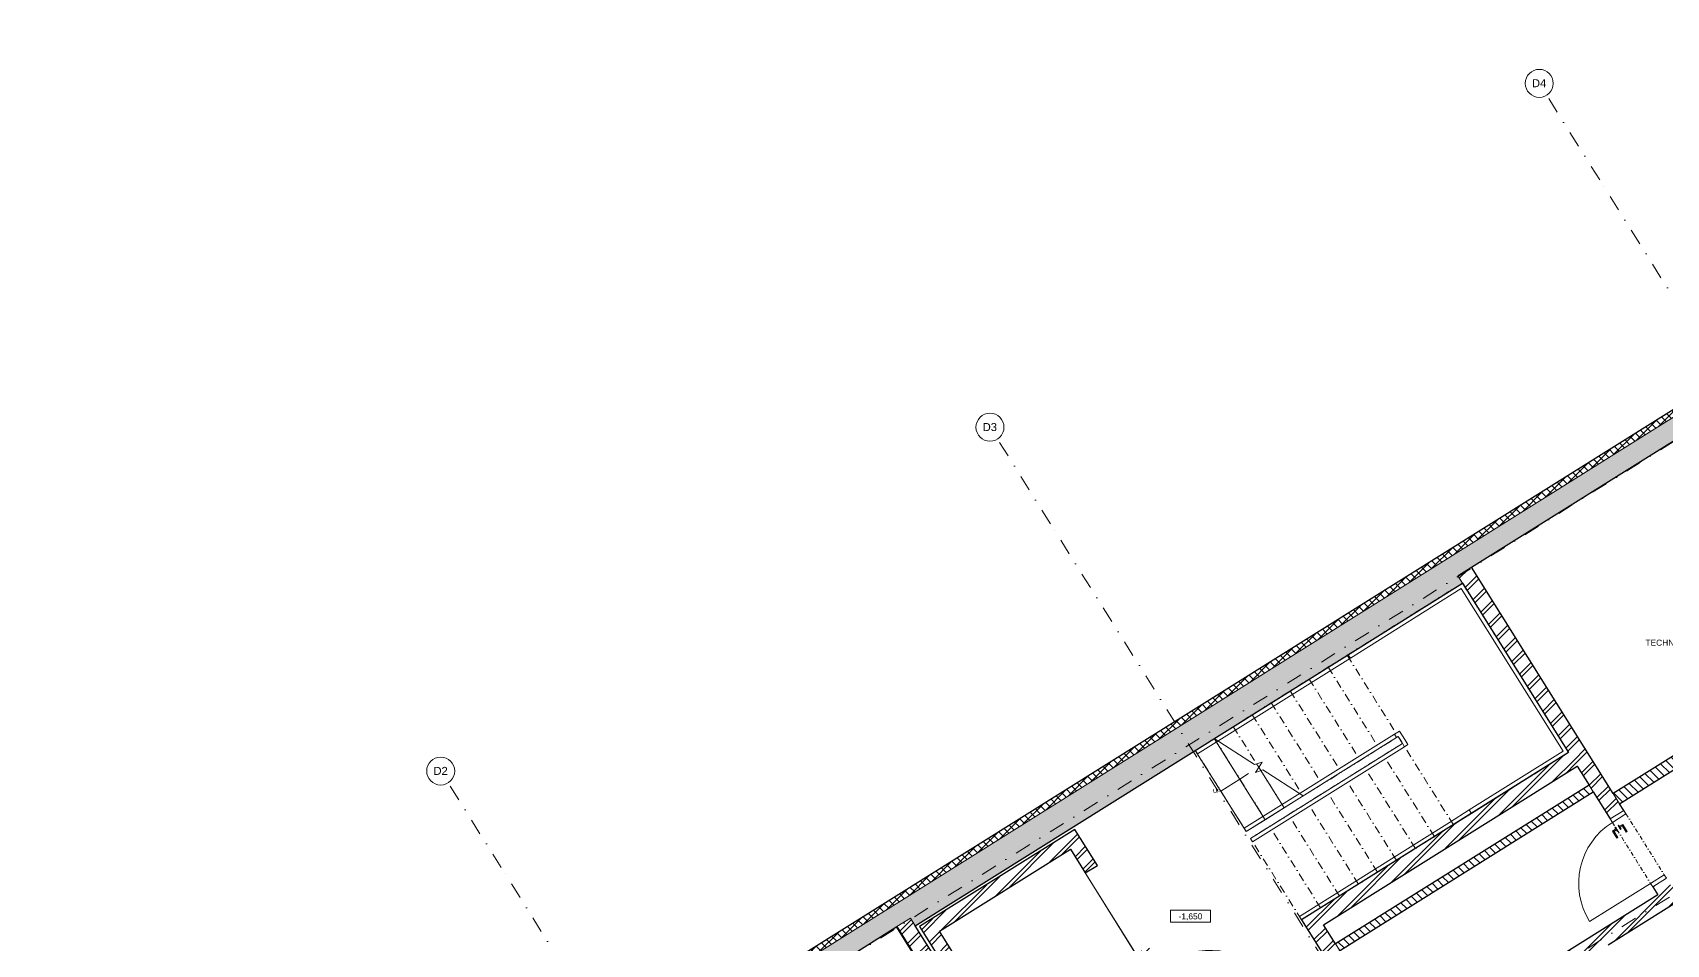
# Model space of a CAD drawing. Header units: millimetres. Extents: x -45447 to 28320, y -3247 to 72859.
# Drawn here: x -43998 to -23581, y 60215 to 71616 of the extents above; entities that cross this region are included whole.
import ezdxf

# ---------------------------------------------------------------- set-up
doc = ezdxf.new("R2010")
doc.units = ezdxf.units.MM
for name, pattern in [('HA_DashDot_10mm-S3mm', [500, 200, -150, 0, -150]), ('HA_DashDot_2_2mm-S0_6mm', [110, 50, -30, 0, -30]), ('HA_DashDot_4mm-S1mm', [200, 100, -50, 0, -50])]:
    doc.linetypes.add(name, pattern=pattern)
for name, color, linetype, lineweight in [('-UNDERLAY_A-AREA-____-IDEN', 252, 'Continuous', 9), ('-UNDERLAY_A-DOOR-____-OTLN', 252, 'Continuous', 9), ('-UNDERLAY_A-DOOR-FRAM-MCUT', 252, 'Continuous', 9), ('-UNDERLAY_A-FLOR-____-OTLN', 252, 'Continuous', 9), ('-UNDERLAY_A-FLOR-HRAL-OTLN', 252, 'Continuous', 9), ('-UNDERLAY_A-GENM-____-OTLN', 252, 'Continuous', 9), ('-UNDERLAY_A-WALL-____-MCUT', 252, 'Continuous', 9), ('-UNDERLAY_A-WALL-____-PATT', 252, 'Continuous', 25), ('-UNDERLAY_G-____-____-DIMS', 252, 'Continuous', 5), ('-UNDERLAY_I-WALL-____-MCUT', 252, 'Continuous', 25), ('-UNDERLAY_S-GRID-____-IDEN', 252, 'Continuous', 9), ('-UNDERLAY_S-GRID-____-OTLN', 252, 'Continuous', 5), ('-UNDERLAY_S-STRS-____-IDEN', 252, 'Continuous', 5), ('-UNDERLAY_S-STRS-____-MBND', 252, 'HA_DashDot_4mm-S1mm', 9), ('-UNDERLAY_S-STRS-____-OTLN', 252, 'Continuous', 9), ('A-DOOR-____-MCUT', 252, 'HA_DashDot_2_2mm-S0_6mm', 9), ('A-DOOR-____-OTLN', 252, 'Continuous', 9)]:
    doc.layers.add(name, color=color, linetype=linetype, lineweight=lineweight)
doc.styles.add('Arial', font='arial.ttf', dxfattribs={"height": 50})
doc.styles.add('Arial_1', font='arial.ttf', dxfattribs={"height": 100})
doc.styles.add('Arial_2', font='arial.ttf', dxfattribs={"height": 75})
pattern_1 = [(45, (0, 0), (0, 106.06602), [75, -75]), (135, (0, 56.066), (-106.06602, 7e-15), [75, -75])]
pattern_2 = [(45, (0, 0), (-125.7236, 125.7236), []), (45, (0, 190.5), (-125.7236, 125.7236), [])]
pattern_3 = [(135, (0, 0), (-53.03301, -53.03301), [])]
pattern_4 = [(45, (0, 0), (-53.03301, 53.03301), []), (135, (0, 0), (-53.03301, -53.03301), [])]

# ---------------------------------------------------------------- blocks, each defined once
blk = doc.blocks.new('Top Rail Type - Top Rail_Internal_-1403873-1PP')
at = {"layer": '-UNDERLAY_A-FLOR-HRAL-OTLN'}
for p, q in [((-26980, 62843), (-28857, 61667)), ((-26953, 62800), (-28831, 61624)), ((-28777, 61539), (-26879, 62728)), ((-28751, 61496), (-26852, 62686)), ((-26916, 62882), (-26980, 62843)), ((-26980, 62843), (-26953, 62800)), ((-26932, 62813), (-26953, 62800)), ((-26892, 62750), (-26932, 62813)), ((-26850, 62776), (-26916, 62882)), ((-26852, 62686), (-26892, 62750)), ((-26852, 62686), (-26810, 62712)), ((-26810, 62712), (-26852, 62686)), ((-26810, 62712), (-26850, 62776)), ((-28857, 61667), (-28831, 61624)), ((-28777, 61539), (-28751, 61496))]:
    blk.add_line(p, q, dxfattribs=at)
blk = doc.blocks.new('Top Rail Type - Top Rail_Internal_-1403890-1PP')
at = {"layer": '-UNDERLAY_A-FLOR-HRAL-OTLN'}
for p, q in [((-26129, 64732), (-27557, 63837)), ((-24802, 62614), (-26129, 64732)), ((-26145, 64663), (-27530, 63795)), ((-24871, 62629), (-26145, 64663)), ((-27557, 63837), (-29467, 62640)), ((-27530, 63795), (-29441, 62598)), ((-27557, 63837), (-27530, 63795)), ((-29467, 62640), (-29441, 62598)), ((-26044, 61895), (-24871, 62629)), ((-26017, 61852), (-24802, 62614)), ((-26291, 61740), (-26044, 61895)), ((-26017, 61852), (-26044, 61895)), ((-28167, 60565), (-26291, 61740)), ((-28141, 60522), (-26265, 61697)), ((-26265, 61697), (-26017, 61852)), ((-28167, 60565), (-28141, 60522))]:
    blk.add_line(p, q, dxfattribs=at)
blk = doc.blocks.new('HA_DR_Single_Swing_Solid - In_900x1970_SKLEP-1383690-1PP')
at = {"layer": '-UNDERLAY_A-DOOR-FRAM-MCUT'}
for p, q in [((-450, 100), (-500, 100)), ((-500, 100), (-500, -100)), ((-450, -100), (-450, 100)), ((500, 100), (450, 100)), ((450, 100), (450, -100)), ((500, -100), (500, 100)), ((-500, -100), (-450, -100)), ((450, -100), (500, -100))]:
    blk.add_line(p, q, dxfattribs=at)
at = {"layer": 'A-DOOR-____-MCUT'}
for p, q in [((-450, 100), (450, 100)), ((-450, -100), (450, -100))]:
    blk.add_line(p, q, dxfattribs=at)
at = {"layer": 'A-DOOR-____-OTLN'}
for p, q in [((-380, -52), (-320, -52)), ((-380, -52), (-380, -60)), ((-320, -60), (-380, -60)), ((-380, -100), (-320, -100)), ((-380, -100), (-380, -108)), ((-320, -108), (-380, -108)), ((-358, -3), (-358, -52)), ((-255, -3), (-358, -3)), ((-358, -108), (-358, -158)), ((-358, -158), (-255, -158)), ((-343, -52), (-343, -18)), ((-343, -18), (-255, -18)), ((-343, -143), (-343, -108)), ((-255, -143), (-343, -143)), ((-320, -60), (-320, -52)), ((-320, -108), (-320, -100)), ((-255, -3), (-255, -18)), ((-255, -143), (-255, -158))]:
    blk.add_line(p, q, dxfattribs=at)
at = {"layer": 'A-DOOR-____-OTLN', "lineweight": 5}
blk.add_line((450, -1000), (450, -100), dxfattribs=at)
blk.add_arc((450, -100), 900, 180, 270, dxfattribs=at)
at = {"layer": 'A-DOOR-____-OTLN'}
for points in [[(-343, -18), (-343, -18), (-343, -17), (-343, -17), (-343, -17), (-344, -16), (-344, -16), (-345, -15), (-345, -15), (-346, -14), (-347, -13), (-347, -13), (-348, -12), (-348, -12), (-349, -11), (-349, -11), (-350, -10), (-350, -10), (-350, -10), (-351, -9), (-351, -9), (-352, -8), (-352, -8), (-353, -7), (-353, -7), (-354, -6), (-354, -6), (-355, -5), (-355, -5), (-356, -4), (-356, -4), (-357, -3), (-357, -3), (-357, -3), (-358, -3), (-358, -3)], [(-358, -158), (-358, -158), (-357, -157), (-357, -157), (-357, -157), (-356, -156), (-356, -156), (-355, -155), (-355, -155), (-354, -154), (-353, -153), (-353, -153), (-352, -152), (-352, -152), (-351, -151), (-351, -151), (-350, -150), (-350, -150), (-350, -150), (-349, -149), (-349, -149), (-348, -148), (-348, -148), (-347, -147), (-347, -147), (-346, -146), (-346, -146), (-345, -145), (-345, -145), (-344, -144), (-344, -144), (-343, -143), (-343, -143), (-343, -143), (-343, -143), (-343, -143)]]:
    blk.add_open_spline(points, degree=3, knots=[0, 0, 0, 0, 0.083333, 0.125, 0.166667, 0.208333, 0.229167, 0.25, 0.291667, 0.333333, 0.354167, 0.375, 0.395833, 0.416667, 0.4375, 0.458333, 0.479167, 0.5, 0.520833, 0.541667, 0.5625, 0.583333, 0.604167, 0.625, 0.645833, 0.666667, 0.6875, 0.708333, 0.75, 0.770833, 0.791667, 0.833333, 0.875, 0.916667, 1, 1, 1, 1], dxfattribs=at)
blk = doc.blocks.new('HA_GM_Shaft_Rectangle _1_ - Default-1408914-1PP')
at = {"layer": '-UNDERLAY_A-GENM-____-OTLN'}
for p, q in [((0, -280), (0, 0)), ((0, 0), (3740, 0)), ((3740, 0), (3740, -280)), ((3740, -280), (0, -280))]:
    blk.add_line(p, q, dxfattribs=at)
blk = doc.blocks.new('HA_GM_Shaft_Rectangle _1_ - Default-1428495-1PP')
at = {"layer": '-UNDERLAY_A-GENM-____-OTLN'}
for p, q in [((0, -1600), (0, 0)), ((0, 0), (1930, 0)), ((1930, 0), (1930, -1600)), ((1930, -1600), (0, -1600))]:
    blk.add_line(p, q, dxfattribs=at)
blk = doc.blocks.new('HA_DR_Single_Swing_Solid - In_900x2100_sklenene-1432655-1PP')
at = {"layer": '-UNDERLAY_A-DOOR-FRAM-MCUT'}
for p, q in [((-450, 50), (-500, 50)), ((-500, 50), (-500, -50)), ((-450, -50), (-450, 50)), ((500, 50), (450, 50)), ((450, 50), (450, -50)), ((500, -50), (500, 50)), ((-500, -50), (-450, -50)), ((450, -50), (500, -50))]:
    blk.add_line(p, q, dxfattribs=at)
at = {"layer": 'A-DOOR-____-MCUT'}
for p, q in [((-450, 50), (450, 50)), ((-450, -50), (450, -50))]:
    blk.add_line(p, q, dxfattribs=at)
at = {"layer": 'A-DOOR-____-OTLN'}
for p, q in [((-358, 47), (-358, -2)), ((-255, 47), (-358, 47)), ((-343, -2), (-343, 32)), ((-343, 32), (-255, 32)), ((-255, 47), (-255, 32)), ((-380, -2), (-320, -2)), ((-380, -2), (-380, -10)), ((-320, -10), (-380, -10)), ((-380, -50), (-320, -50)), ((-380, -50), (-380, -58)), ((-320, -58), (-380, -58)), ((-358, -58), (-358, -108)), ((-358, -108), (-255, -108)), ((-343, -93), (-343, -58)), ((-255, -93), (-343, -93)), ((-320, -10), (-320, -2)), ((-320, -58), (-320, -50)), ((-255, -93), (-255, -108))]:
    blk.add_line(p, q, dxfattribs=at)
at = {"layer": 'A-DOOR-____-OTLN', "lineweight": 5}
blk.add_line((450, -950), (450, -50), dxfattribs=at)
blk.add_arc((450, -50), 900, 180, 270, dxfattribs=at)
at = {"layer": 'A-DOOR-____-OTLN'}
for points in [[(-343, 32), (-343, 32), (-343, 33), (-343, 33), (-343, 33), (-344, 34), (-344, 34), (-345, 35), (-345, 35), (-346, 36), (-347, 37), (-347, 37), (-348, 38), (-348, 38), (-349, 39), (-349, 39), (-350, 40), (-350, 40), (-350, 40), (-351, 41), (-351, 41), (-352, 42), (-352, 42), (-353, 43), (-353, 43), (-354, 44), (-354, 44), (-355, 45), (-355, 45), (-356, 46), (-356, 46), (-357, 47), (-357, 47), (-357, 47), (-358, 47), (-358, 47)], [(-358, -108), (-358, -108), (-357, -107), (-357, -107), (-357, -107), (-356, -106), (-356, -106), (-355, -105), (-355, -105), (-354, -104), (-353, -103), (-353, -103), (-352, -102), (-352, -102), (-351, -101), (-351, -101), (-350, -100), (-350, -100), (-350, -100), (-349, -99), (-349, -99), (-348, -98), (-348, -98), (-347, -97), (-347, -97), (-346, -96), (-346, -96), (-345, -95), (-345, -95), (-344, -94), (-344, -94), (-343, -93), (-343, -93), (-343, -93), (-343, -93), (-343, -93)]]:
    blk.add_open_spline(points, degree=3, knots=[0, 0, 0, 0, 0.083333, 0.125, 0.166667, 0.208333, 0.229167, 0.25, 0.291667, 0.333333, 0.354167, 0.375, 0.395833, 0.416667, 0.4375, 0.458333, 0.479167, 0.5, 0.520833, 0.541667, 0.5625, 0.583333, 0.604167, 0.625, 0.645833, 0.666667, 0.6875, 0.708333, 0.75, 0.770833, 0.791667, 0.833333, 0.875, 0.916667, 1, 1, 1, 1], dxfattribs=at)
blk = doc.blocks.new('Grid - Radius 3_5mm-353793-1PP')
at = {"layer": '-UNDERLAY_S-GRID-____-IDEN'}
blk.add_circle((0, 0), 3.5, dxfattribs=at)
blk = doc.blocks.new('Spot Elevations - Generic-448778-1PP')
at = {"layer": '-UNDERLAY_G-____-____-DIMS', "lineweight": 9}
for p, q in [((-5, 0), (-5, 3)), ((-5, 3), (5, 3)), ((5, 0), (-5, 0)), ((5, 3), (5, 0))]:
    blk.add_line(p, q, dxfattribs=at)

msp = doc.modelspace()

# ---------------------------------------------------------------- hatches: boundary and pattern name
at = {"layer": '-UNDERLAY_A-WALL-____-PATT', "lineweight": 5}
h = msp.add_hatch(dxfattribs=at)
h.set_pattern_fill('FP_15', color=256, style=0, pattern_type=2)
h.set_pattern_definition(pattern_4)
h.paths.add_polyline_path([(-33337, 60642), (-17896, 70314), (-17938, 70382), (-33379, 60710)])
h = msp.add_hatch(dxfattribs=at)
h.set_pattern_fill('FP_2', color=256, style=0, pattern_type=2)
h.set_pattern_definition(pattern_1)
h.paths.add_polyline_path([(-26187, 64825), (-17975, 69969), (-18107, 70181), (-26320, 65037)])
h = msp.add_hatch(dxfattribs=at)
h.set_pattern_fill('FP_3', color=256, style=0, pattern_type=2)
h.set_pattern_definition(pattern_3)
h.paths.add_polyline_path([(-24165, 61974), (-21758, 63481), (-21838, 63609), (-24245, 62101), (-24239, 62092)])
h.paths.add_polyline_path([(-20995, 63959), (-19088, 65154), (-19168, 65281), (-21075, 64086), (-21038, 64027)])
h = msp.add_hatch(dxfattribs=at)
h.set_pattern_fill('FP_2', color=256, style=0, pattern_type=2)
h.set_pattern_definition(pattern_1)
h.paths.add_polyline_path([(-32968, 60448), (-26129, 64732), (-26320, 65037), (-33159, 60754), (-33026, 60542)])
h = msp.add_hatch(dxfattribs=at)
h.set_pattern_fill('FP_1', color=256, style=0, pattern_type=2)
h.set_pattern_definition(pattern_2)
h.paths.add_polyline_path([(-23687, 60834), (-23517, 60940), (-23581, 61042), (-23750, 60936)])
h.paths.add_polyline_path([(-24281, 61783), (-24112, 61889), (-26017, 64932), (-26187, 64825), (-24297, 61808)])
h = msp.add_hatch(dxfattribs=at)
h.set_pattern_fill('FP_1', color=256, style=0, pattern_type=2)
h.set_pattern_definition(pattern_2)
h.paths.add_polyline_path([(-26945, 58557), (-20165, 62804), (-20271, 62973), (-27051, 58727), (-27022, 58681)])
h = msp.add_hatch(dxfattribs=at)
h.set_pattern_fill('FP_1', color=256, style=0, pattern_type=2)
h.set_pattern_definition(pattern_2)
h.paths.add_polyline_path([(-28034, 60353), (-24695, 62444), (-24802, 62614), (-28141, 60522)])
h = msp.add_hatch(dxfattribs=at)
h.set_pattern_fill('FP_3', color=256, style=0, pattern_type=2)
h.set_pattern_definition(pattern_3)
h.paths.add_polyline_path([(-27663, 60137), (-24494, 62122), (-24547, 62207), (-27716, 60221)])
h = msp.add_hatch(dxfattribs=at)
h.set_pattern_fill('FP_1', color=256, style=0, pattern_type=2)
h.set_pattern_definition(pattern_2)
h.paths.add_polyline_path([(-32817, 60283), (-30876, 61499), (-30972, 61651), (-32913, 60436)])
h = msp.add_hatch(dxfattribs=at)
h.set_pattern_fill('FP_1', color=256, style=0, pattern_type=2)
h.set_pattern_definition(pattern_2)
h.paths.add_polyline_path([(-30084, 59895), (-29931, 59990), (-30054, 60185), (-30206, 60090), (-30180, 60047)])
h.paths.add_polyline_path([(-30843, 61107), (-30691, 61202), (-30876, 61499), (-31029, 61403)])
h = msp.add_hatch(dxfattribs=at)
h.set_pattern_fill('FP_15', color=256, style=0, pattern_type=2)
h.set_pattern_definition(pattern_4)
h.paths.add_polyline_path([(-41473, 55546), (-33337, 60642), (-33379, 60710), (-41515, 55614)])
h = msp.add_hatch(dxfattribs=at)
h.set_pattern_fill('FP_2', color=256, style=0, pattern_type=2)
h.set_pattern_definition(pattern_1)
h.paths.add_polyline_path([(-41128, 55467), (-33026, 60542), (-33159, 60754), (-41261, 55679)])
h = msp.add_hatch(dxfattribs=at)
h.set_pattern_fill('FP_1', color=256, style=0, pattern_type=2)
h.set_pattern_definition(pattern_2)
h.paths.add_polyline_path([(-30695, 56444), (-30526, 56550), (-33026, 60542), (-33196, 60436), (-31384, 57543)])
h = msp.add_hatch(dxfattribs=at)
h.set_pattern_fill('FP_1', color=256, style=0, pattern_type=2)
h.set_pattern_definition(pattern_2)
h.paths.add_polyline_path([(-27833, 60031), (-27663, 60137), (-27865, 60459), (-28034, 60353), (-27886, 60115)])
h = msp.add_hatch(dxfattribs=at)
h.set_pattern_fill('FP_1', color=256, style=0, pattern_type=2)
h.set_pattern_definition(pattern_2)
h.paths.add_polyline_path([(-31968, 58927), (-31815, 59023), (-32665, 60379), (-32817, 60283), (-32526, 59818)])

# ---------------------------------------------------------------- linework, layer by layer
at = {"layer": '-UNDERLAY_A-FLOR-____-OTLN'}
for p, q in [((-30843, 61107), (-30206, 60090)), ((-33204, 60430), (-30704, 56439))]:
    msp.add_line(p, q, dxfattribs=at)
at = {"layer": '-UNDERLAY_A-WALL-____-MCUT', "lineweight": 25}
msp.add_line((-17870, 70424), (-41583, 55572), dxfattribs=at)
at = {"layer": '-UNDERLAY_A-WALL-____-MCUT'}
for p, q in [((-17896, 70314), (-41473, 55546)), ((-26017, 64932), (-26187, 64825)), ((-26129, 64732), (-26187, 64825)), ((-24494, 62122), (-24547, 62207)), ((-24245, 62101), (-24165, 61974)), ((-33026, 60542), (-33196, 60436)), ((-33026, 60542), (-32968, 60448)), ((-27716, 60221), (-27663, 60137))]:
    msp.add_line(p, q, dxfattribs=at)
at = {"layer": '-UNDERLAY_I-WALL-____-MCUT'}
for p, q in [((-26017, 64932), (-22806, 66943)), ((-24245, 62101), (-26017, 64932)), ((-32968, 60448), (-26129, 64732)), ((-26129, 64732), (-24802, 62614)), ((-21838, 63609), (-24245, 62101)), ((-24165, 61974), (-21758, 63481)), ((-24802, 62614), (-28141, 60522)), ((-27865, 60459), (-24695, 62444)), ((-24695, 62444), (-24547, 62207)), ((-28426, 59659), (-24494, 62122)), ((-24547, 62207), (-27716, 60221)), ((-24494, 62122), (-24281, 61783)), ((-24112, 61889), (-24165, 61974)), ((-30972, 61651), (-32913, 60436)), ((-30691, 61202), (-30972, 61651)), ((-32665, 60379), (-31029, 61403)), ((-31029, 61403), (-30843, 61107)), ((-30843, 61107), (-30691, 61202)), ((-24309, 60208), (-23123, 60951)), ((-23750, 60936), (-23687, 60834)), ((-23687, 60834), (-27581, 58395)), ((-34988, 59313), (-33196, 60436)), ((-33196, 60436), (-30695, 56444)), ((-31885, 58720), (-32968, 60448)), ((-32913, 60436), (-31872, 58775)), ((-28141, 60522), (-27886, 60115)), ((-27716, 60221), (-27865, 60459)), ((-31815, 59023), (-32665, 60379))]:
    msp.add_line(p, q, dxfattribs=at)
at = {"layer": '-UNDERLAY_S-GRID-____-OTLN', "linetype": 'HA_DashDot_10mm-S3mm', "lineweight": 9}
for p, q in [((-43998, 53657), (-15326, 71616)), ((-24413, 69774), (-25077, 70833)), ((-14622, 54142), (-24413, 69774)), ((-41936, 49285), (-12778, 67548)), ((-31278, 65474), (-31941, 66534)), ((-21486, 49842), (-31278, 65474)), ((-38142, 61175), (-38806, 62234)), ((-28351, 45542), (-38142, 61175))]:
    msp.add_line(p, q, dxfattribs=at)
at = {"layer": '-UNDERLAY_S-STRS-____-MBND'}
for p, q in [((-26129, 64732), (-27569, 63830)), ((-24802, 62614), (-26129, 64732)), ((-28891, 63002), (-27569, 63830)), ((-27569, 63830), (-26932, 62813)), ((-27569, 63830), (-26932, 62813)), ((-28044, 63533), (-27407, 62516)), ((-28044, 63533), (-27407, 62516)), ((-27807, 63681), (-27170, 62664)), ((-27807, 63681), (-27170, 62664)), ((-28281, 63384), (-27644, 62367)), ((-28281, 63384), (-27644, 62367)), ((-28518, 63235), (-27882, 62218)), ((-28518, 63235), (-27882, 62218)), ((-28993, 62938), (-28701, 62472)), ((-28993, 62938), (-28701, 62472)), ((-28756, 63087), (-28119, 62070)), ((-28756, 63087), (-28119, 62070)), ((-26879, 62728), (-28778, 61539)), ((-28119, 62070), (-26932, 62813)), ((-26932, 62813), (-26879, 62728)), ((-26242, 61711), (-26879, 62728)), ((-26242, 61711), (-26879, 62728)), ((-26480, 61563), (-27117, 62579)), ((-26480, 61563), (-27117, 62579)), ((-26242, 61711), (-24802, 62614)), ((-28675, 62430), (-28648, 62387)), ((-28675, 62430), (-28648, 62387)), ((-26954, 61265), (-27591, 62282)), ((-26954, 61265), (-27591, 62282)), ((-26717, 61414), (-27354, 62431)), ((-26717, 61414), (-27354, 62431)), ((-27191, 61117), (-27828, 62134)), ((-27191, 61117), (-27828, 62134)), ((-27429, 60968), (-28066, 61985)), ((-27429, 60968), (-28066, 61985)), ((-27903, 60671), (-28540, 61688)), ((-27903, 60671), (-28540, 61688)), ((-27666, 60819), (-28303, 61836)), ((-27666, 60819), (-28303, 61836)), ((-26242, 61711), (-28141, 60522)), ((-28141, 60522), (-28778, 61539))]:
    msp.add_line(p, q, dxfattribs=at)
at = {"layer": '-UNDERLAY_S-STRS-____-MBND', "linetype": 'Continuous', "lineweight": 5}
for p, q in [((-28727, 62464), (-29230, 62790)), ((-28632, 62495), (-28727, 62464)), ((-28717, 62364), (-28632, 62495)), ((-28622, 62396), (-28717, 62364)), ((-28119, 62070), (-28622, 62396))]:
    msp.add_line(p, q, dxfattribs=at)
at = {"layer": '-UNDERLAY_S-STRS-____-OTLN', "linetype": 'HA_DashDot_4mm-S1mm'}
for p, q in [((-29230, 62789), (-28593, 61772)), ((-29468, 62641), (-28831, 61624)), ((-28701, 62472), (-28675, 62430)), ((-28648, 62387), (-28356, 61921))]:
    msp.add_line(p, q, dxfattribs=at)
at = {"layer": '-UNDERLAY_S-STRS-____-OTLN'}
for p, q in [((-29230, 62789), (-28593, 61772)), ((-29468, 62641), (-28831, 61624)), ((-28701, 62472), (-28675, 62430)), ((-28648, 62387), (-28356, 61921)), ((-28356, 61921), (-28119, 62070)), ((-28593, 61772), (-28356, 61921)), ((-28831, 61624), (-28593, 61772))]:
    msp.add_line(p, q, dxfattribs=at)
at = {"layer": '-UNDERLAY_S-STRS-____-OTLN', "lineweight": 5}
for p, q in [((-29149, 62132), (-28912, 62281)), ((-28912, 62281), (-28802, 62350))]:
    msp.add_line(p, q, dxfattribs=at)

# ---------------------------------------------------------------- block references
at = {"layer": '-UNDERLAY_A-DOOR-____-OTLN'}
for name, p, rotation in [('HA_DR_Single_Swing_Solid - In_900x1970_SKLEP-1383690-1PP', (-23931, 61412), 302.0612494774555), ('HA_DR_Single_Swing_Solid - In_900x2100_sklenene-1432655-1PP', (-28876, 59436), 212.0612494774556)]:
    msp.add_blockref(name, p, dxfattribs=dict(at, rotation=rotation))
at = {"layer": '-UNDERLAY_A-FLOR-HRAL-OTLN'}
for name in ['Top Rail Type - Top Rail_Internal_-1403890-1PP', 'Top Rail Type - Top Rail_Internal_-1403873-1PP']:
    msp.add_blockref(name, (0, 0), dxfattribs=at)
at = {"layer": '-UNDERLAY_A-GENM-____-OTLN', "lineweight": 5, "rotation": 32.06124947745553}
for name, p in [('HA_GM_Shaft_Rectangle _1_ - Default-1408914-1PP', (-27865, 60459)), ('HA_GM_Shaft_Rectangle _1_ - Default-1428495-1PP', (-32665, 60379))]:
    msp.add_blockref(name, p, dxfattribs=at)
at = {"layer": '-UNDERLAY_G-____-____-DIMS', "lineweight": 9, "xscale": 49.99999999999998, "yscale": 49.99999999999998, "zscale": 49.99999999999998}
msp.add_blockref('Spot Elevations - Generic-448778-1PP', (-29529, 60491), dxfattribs=at)
at = {"layer": '-UNDERLAY_S-GRID-____-IDEN', "xscale": 49.99999999999998, "yscale": 49.99999999999998, "zscale": 49.99999999999998}
for p, rotation in [((-25169, 70982), 32.06124947745569), ((-32034, 66682), 32.06124947745571), ((-38899, 62382), 32.06124947745571)]:
    msp.add_blockref('Grid - Radius 3_5mm-353793-1PP', p, dxfattribs=dict(at, rotation=rotation))

# ---------------------------------------------------------------- texts
at = {"layer": '-UNDERLAY_A-AREA-____-IDEN', "lineweight": 5, "insert": (-23842, 64025), "char_height": 75, "width": 1427, "attachment_point": 1, "style": 'Arial_2'}
msp.add_mtext('TECHNICKÁ MÍSTNOST', dxfattribs=at)
at = {"layer": '-UNDERLAY_S-GRID-____-IDEN', "lineweight": 5, "char_height": 100, "width": 220.46, "attachment_point": 1, "style": 'Arial_1'}
for s, insert in [('D4', (-25260, 71034)), ('D3', (-32125, 66734)), ('D2', (-38989, 62434))]:
    msp.add_mtext(s, dxfattribs=dict(at, insert=insert))
at = {"layer": '-UNDERLAY_S-STRS-____-IDEN', "insert": (-29246, 62158), "char_height": 50, "width": 115.84, "attachment_point": 1, "line_spacing_factor": 0.941778, "style": 'Arial'}
msp.add_mtext('UP', dxfattribs=at)

# ---------------------------------------------------------------- next in the draw order: texts
at = {"layer": '-UNDERLAY_G-____-____-DIMS', "lineweight": 9, "insert": (-29677, 60602), "char_height": 75, "width": 355.35, "attachment_point": 1, "line_spacing_factor": 0.941778, "style": 'Arial_2', "bg_fill": 3, "box_fill_scale": 1.25, "bg_fill_color": 256, "bg_fill_true_color": 13158600, "bg_fill_transparency": 0}
msp.add_mtext('-1,650', dxfattribs=at)

doc.saveas('drawing.dxf')
